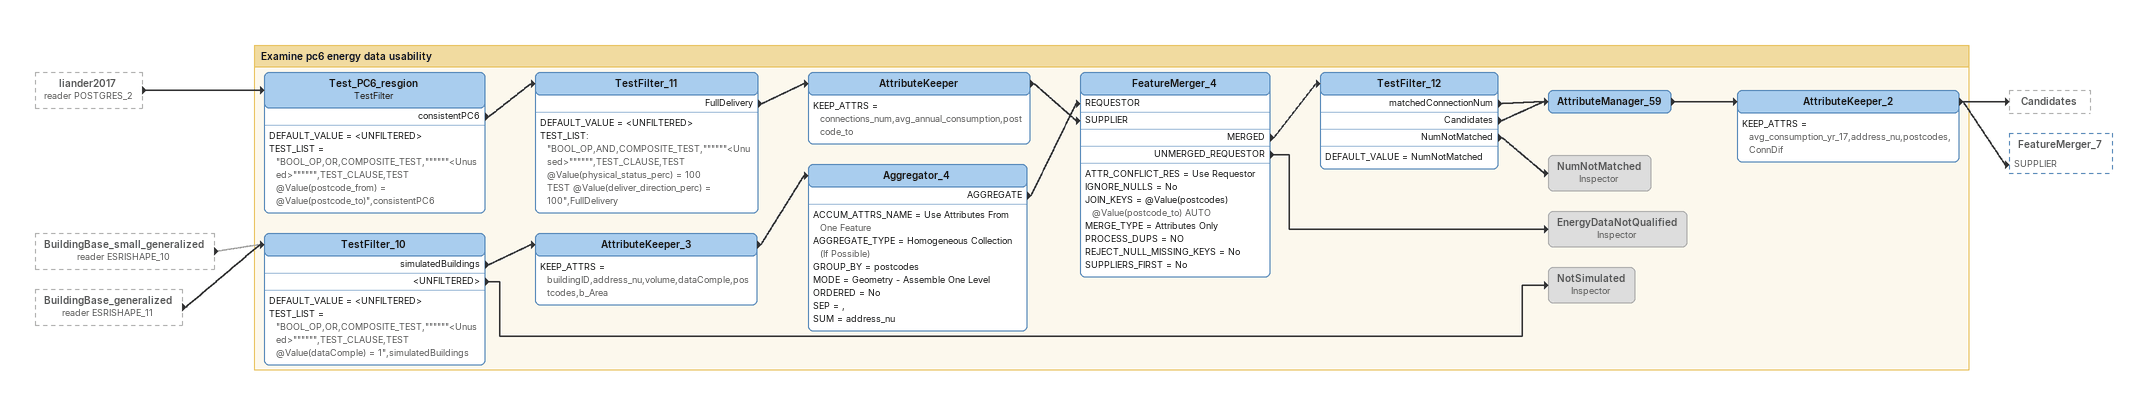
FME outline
liander2017 (reader POSTGRES_2) [outside]
    -> Test_PC6_resgion
BuildingBase_small_generalized (reader ESRISHAPE_10) [outside]
    -> TestFilter_10 [off]
BuildingBase_generalized (reader ESRISHAPE_11) [outside]
    -> TestFilter_10

Bookmark: Examine pc6 energy data usability
Test_PC6_resgion: TestFilter
    DEFAULT_VALUE = <UNFILTERED>
    TEST_LIST = "BOOL_OP,OR,COMPOSITE_TEST,""""""<Unused>"""""",TEST_CLAUSE,TEST @Value(postcode_from) = @Value(postcode_to)",consistentPC6
    consistentPC6 -> TestFilter_11
TestFilter_11
    DEFAULT_VALUE = <UNFILTERED>
    TEST_LIST:
      "BOOL_OP,AND,COMPOSITE_TEST,""""""<Unused>"""""",TEST_CLAUSE,TEST @Value(physical_status_perc) = 100
      TEST @Value(deliver_direction_perc) = 100",FullDelivery
    FullDelivery -> AttributeKeeper
AttributeKeeper
    KEEP_ATTRS = connections_num,avg_annual_consumption,postcode_to
    -> FeatureMerger_4 [SUPPLIER]
TestFilter_10
    DEFAULT_VALUE = <UNFILTERED>
    TEST_LIST = "BOOL_OP,OR,COMPOSITE_TEST,""""""<Unused>"""""",TEST_CLAUSE,TEST @Value(dataComple) = 1",simulatedBuildings
    simulatedBuildings -> AttributeKeeper_3
    <UNFILTERED> -> NotSimulated
AttributeKeeper_3
    KEEP_ATTRS = buildingID,address_nu,volume,dataComple,postcodes,b_Area
    -> Aggregator_4
Aggregator_4
    ACCUM_ATTRS_NAME = Use Attributes From One Feature
    AGGREGATE_TYPE = Homogeneous Collection (If Possible)
    GROUP_BY = postcodes
    MODE = Geometry - Assemble One Level
    ORDERED = No
    SEP = ,
    SUM = address_nu
    AGGREGATE -> FeatureMerger_4 [REQUESTOR]
FeatureMerger_4
    ATTR_CONFLICT_RES = Use Requestor
    IGNORE_NULLS = No
    JOIN_KEYS = @Value(postcodes) @Value(postcode_to) AUTO
    MERGE_TYPE = Attributes Only
    PROCESS_DUPS = NO
    REJECT_NULL_MISSING_KEYS = No
    SUPPLIERS_FIRST = No
    MERGED -> TestFilter_12
    UNMERGED_REQUESTOR -> EnergyDataNotQualified
TestFilter_12
    DEFAULT_VALUE = NumNotMatched
    matchedConnectionNum -> AttributeManager_59
    Candidates -> AttributeManager_59
    NumNotMatched -> NumNotMatched
AttributeManager_59
    -> AttributeKeeper_2
AttributeKeeper_2
    KEEP_ATTRS = avg_consumption_yr_17,address_nu,postcodes,ConnDif
    -> Candidates
    -> FeatureMerger_7 [SUPPLIER]
NumNotMatched: Inspector [off]
EnergyDataNotQualified: Inspector [off]
NotSimulated: Inspector [off]
